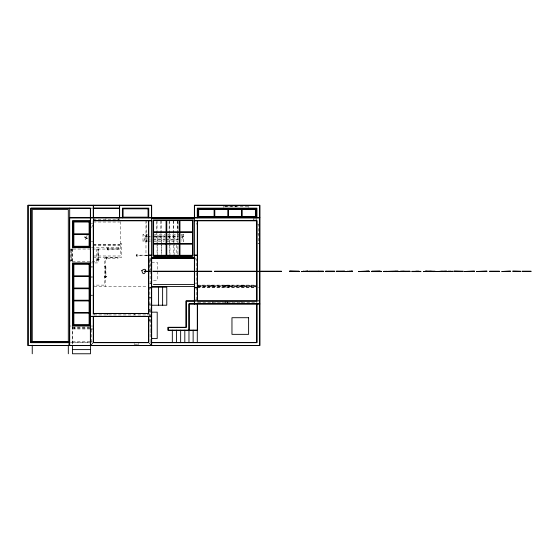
<?xml version="1.0" encoding="UTF-8"?>
<svg xmlns="http://www.w3.org/2000/svg" width="559" height="559" viewBox="0 0 559 559"><rect width="100%" height="100%" fill="white"/><g stroke="black" fill="none" stroke-linecap="round" stroke-linejoin="round"><path stroke-width="0.42" stroke-dasharray="2.79 2.1" d="M146.29 235.598L146.276 235.004M147.003 240.922L146.192 241.313L146.185 221.42M197.711 302.454L198.138 301.811M227.527 302.454L227.96 301.811M85.066 237.296L85.758 237.484M86.345 237.854L86.918 238.246M86.799 235.681L84.654 239.399L85.254 239.741L87.826 235.283M91.522 227.499L93.234 224.529M196.356 223.279L196.349 224.285M147.653 241.362L142.992 241.362L143.432 240.922M143.942 240.412L144.383 239.972L144.383 235.954L143.942 235.514M180.906 235.954L182.597 235.598M183.191 235.004L183.632 234.563L183.632 241.362L181.186 241.362M182.262 235.933L182.241 239.972L182.681 240.412M182.681 237.526L180.906 237.959M183.191 237.016L183.632 236.576L180.906 236.576M146.751 240.412L147.464 239.972M196.398 300.442L195.629 300.595M196.398 300.861L195.629 301.008M257.818 287.682L258.586 287.529M195.629 287.116L196.398 287.27M195.629 287.529L196.398 287.682M258.586 300.595L257.818 300.442M247.917 206.753L224.334 206.753L224.334 206.201L236.471 206.201L236.471 206.753M91.194 208.144L92.577 208.144M253.465 218.96L256.239 218.96M93.276 219.24L119.626 219.24M93.276 222.014L119.626 222.014M91.194 223.397L92.577 223.397M257.762 224.096L258.314 224.096L258.314 243.507M257.762 224.788L258.314 224.788M257.762 233.452L258.314 233.452M257.762 234.151L258.314 234.151M142.992 241.362L142.992 234.563L147.639 234.563M154.361 234.563L165.122 234.563M167.812 234.563L178.573 234.563M180.906 234.563L183.632 234.563M147.639 235.954L144.292 235.863M152.907 235.954L178.573 235.954M148.61 236.226L150.329 236.226M152.907 236.226L177.874 236.226M147.946 236.576C143.349 235.101 143.349 239.441 147.946 237.959M149.386 236.576L150.105 236.576M154.473 236.576L165.184 236.576M167.861 236.576L178.58 236.576M149.386 237.959L150.105 237.959M153.257 237.959L165.806 237.959M167.679 237.959L178.293 237.959M153.327 239.692L165.108 239.692M165.967 239.692L178.293 239.692M144.383 239.972L147.38 239.972M148.75 239.972L150.469 239.972M152.907 239.972L165.394 239.972M165.967 239.972L178.293 239.972M181.186 239.972L182.241 239.972M91.194 241.432L93.276 241.432M149.015 241.362L150.378 241.362M153.432 241.362L164.192 241.362M166.715 241.362L177.643 241.362M120.318 243.507L121.708 243.507L121.708 257.378L105.756 257.378L105.756 286.501M257.622 243.507L259.013 243.507M93.304 244.688L120.29 244.688M93.304 244.898L120.29 244.898M93.276 245.59L120.318 245.59M91.48 247.672L119.626 247.672L119.626 249.055L72.467 249.055M70.392 249.055L71.776 249.055L71.776 261.542L70.392 261.542M70.392 249.754L71.776 249.754M70.804 250.446L71.363 250.446M147.758 255.163L136.214 255.163L136.158 255.575L148.582 255.575M148.61 255.295L145.976 255.295L145.976 220.623M93.276 255.994L120.318 255.994L120.318 220.623M93.276 257.378L104.372 257.378L104.372 285.118L94.129 285.118M105.896 257.797L106.308 257.797M149.581 258.768L150.133 258.768M195.629 258.768L196.181 258.768L196.181 283.727L195.629 283.727M149.581 259.46L150.133 259.46M195.629 259.46L196.181 259.46M97.853 259.572L97.853 259.984M97.853 259.711C96.539 260.256 97.315 257.531 97.245 259.579M98.265 259.711C99.6 258.607 99.586 259.621 98.265 259.844M97.853 259.844L97.189 259.746M70.804 260.152L71.363 260.152M98.056 260.208L98.265 249.223L97.853 249.223L98.056 260.263M96.742 260.431L98.125 260.431M70.392 260.843L71.776 260.843M72.467 261.542L96.742 261.542L96.742 249.055M151.664 262.234L157.212 262.234L157.205 280.262L153.243 280.262M91.285 262.926L93.849 262.926M94.709 262.926L98.125 262.926L98.125 249.055M104.372 266.252L105.756 266.252M91.194 266.391L92.577 266.391M91.194 267.09L92.577 267.09M91.194 276.796L92.577 276.796M105.476 276.768L105.476 277.187M105.896 276.768L105.896 277.187M105.476 276.908C104.128 275.769 104.177 276.887 105.476 277.047M105.896 276.908C107.244 275.776 107.195 276.873 105.896 277.047M91.194 277.488L92.577 277.488M104.372 277.627L105.756 277.627M195.629 283.036L196.181 283.036M149.442 283.385L150.832 283.385M197.292 285.118L256.93 285.118M197.984 285.81L256.239 285.81M198.676 286.299L224.334 286.299M229.882 286.299L255.54 286.299M197.984 286.369L225.032 286.369M229.19 286.369L256.239 286.369M94.108 286.501L147.017 286.501M197.432 286.501L256.93 286.501M149.442 287.2L150.832 287.2M194.518 287.2L196.6 287.2M197.292 287.2L256.93 287.2M194.378 287.333L196.67 287.333M197.432 287.333L256.791 287.333M150.413 287.543L149.861 287.543L149.861 304.536M149.442 287.892L150.832 287.892M195.629 287.892L196.181 287.892L196.181 300.372L195.629 300.372M149.861 288.584L150.413 288.584M195.629 288.584L196.181 288.584M91.194 295.117L92.577 295.117M91.194 295.809L92.577 295.809M149.861 297.458L150.413 297.458M149.442 297.807L150.832 297.807M195.629 299.68L196.181 299.68M194.518 300.931L196.705 300.931M257.657 300.931L259.844 300.931M194.518 301.063L197.292 301.063L197.292 302.454M258.314 301.063L256.93 301.063L256.93 302.454M197.984 302.454L256.239 302.454M149.861 303.837L150.413 303.837M149.861 303.963L149.861 304.375M149.442 304.536L150.832 304.536M149.442 305.228L150.832 305.228M149.581 309.386L150.133 309.386M93.968 314.934L148.058 314.934M149.581 320.482L150.133 320.482M150.133 321.173L149.581 321.173L149.581 308.694L150.133 308.694L150.133 341.982M69.693 326.03L71.084 326.03M91.194 326.03L92.577 326.03M72.467 327.071L90.502 327.071M72.467 327.763L89.643 327.763M72.467 328.804L90.362 328.804M91.194 328.804L92.577 328.804M72.607 328.944L90.362 328.944M91.194 329.496L92.577 329.496M72.467 341.283L90.502 341.283M91.194 341.982L92.577 341.982M72.607 342.534L90.362 342.534M70.56 342.674L90.502 342.674M134.88 344.267L137.654 344.267M85.024 237.372L85.625 237.715M86.226 238.064L86.827 238.407M256.085 301.811L256.511 302.454M224.879 301.811L225.305 302.454M183.611 241.341L183.191 240.922M142.992 234.563L143.432 235.004M256.239 218.548L256.239 219.932M255.54 286.369L255.54 285.258L242.368 285.258L242.368 286.369M253.465 218.548L253.465 219.932M248.608 206.061L248.608 207.452M243.06 285.258L243.06 286.369M242.019 302.454L242.019 301.902L212.203 301.902L212.203 302.454M241.67 286.369L241.67 285.258L212.546 285.258L212.546 286.369M241.327 301.902L241.327 302.454M240.978 285.258L240.978 286.369M235.779 206.201L235.779 206.753M229.882 285.81L229.882 286.369M229.19 285.118L229.19 286.501M228.638 286.501L228.638 287.333M228.498 285.118L228.498 287.2M227.806 285.118L227.806 286.501M227.806 301.902L227.806 302.454M227.108 285.258L227.108 285.81M227.108 301.902L227.108 302.454M226.416 285.118L226.416 286.501M226.416 301.902L226.416 302.454M225.724 285.118L225.724 287.2M225.584 286.501L225.584 287.333M225.584 301.063L225.584 302.524M225.032 206.201L225.032 206.753M225.032 285.118L225.032 286.501M224.334 285.81L224.334 286.369M223.642 206.061L223.642 207.452M213.245 285.258L213.245 286.369M212.895 301.902L212.895 302.454M211.854 286.369L211.854 285.258L198.676 285.258L198.676 286.369M211.162 285.258L211.162 286.369M178.014 221.49L178.014 230.161M178.014 233.627L178.014 239.692M177.874 220.623L177.874 230.937M177.874 231.768L177.874 254.429M177.462 220.903L177.462 235.954M176.49 245.038L176.49 254.443M174.128 237.959L174.128 255.023M173.716 220.623L173.716 255.295M173.297 220.903L173.297 237.959M169.971 237.959L169.971 255.023M169.552 220.623L169.552 255.295M169.139 221.49L169.139 237.959M161.649 237.959L161.649 254.429M161.23 220.623L161.23 255.295M160.817 220.903L160.817 237.959M157.484 237.959L157.484 255.023M157.072 220.623L157.072 255.295M156.653 221.49L156.653 237.959M150.133 270.898L150.133 258.419L149.581 258.419L149.581 271.597M150.133 271.248L150.133 283.727M150.071 259.46L150.071 270.081M150.071 309.386L150.071 320.482M147.366 314.382L147.366 314.934M138.346 343.366L138.346 344.756M136.682 255.163C137.821 253.807 136.689 253.842 136.543 255.163M136.682 255.575C137.821 256.93 136.689 256.888 136.543 255.575M134.88 314.382L134.88 314.934M134.188 314.382L134.188 314.934M134.188 343.366L134.188 344.756M118.934 217.849L118.934 219.24M118.403 247.672L118.403 249.055M118.235 218.548L118.235 219.932M117.544 218.681L117.544 219.24M116.852 218.681L116.852 219.24M107.894 249.195L107.475 249.195M107.838 314.382L107.838 314.934M107.754 248.783C108.886 247.427 107.789 247.476 107.614 248.783M107.754 249.195C108.858 250.53 107.845 250.516 107.614 249.195M107.139 314.382L107.139 314.934M107.035 247.672L107.035 249.055M106.308 258.209L105.896 258.209M106.175 257.797C107.307 256.441 106.189 256.49 106.035 257.797M106.175 258.209C107.307 259.565 106.189 259.516 106.035 258.209M106.105 218.681L106.105 219.24M105.406 218.681L105.406 219.24M94.66 314.382L94.66 314.934M93.968 217.849L93.968 219.932M93.276 218.548L93.276 219.932M91.676 329.496L91.676 341.982M74.899 328.874L74.899 328.461L74.2 328.461L74.2 328.874M74.689 327.763L74.689 328.461M74.41 327.763L74.41 328.461M72.607 326.722L72.607 345.588M72.467 248.364L72.467 262.926M72.467 326.03L72.467 345.448M72.335 249.132L72.335 262.15M71.363 249.754L71.363 260.843M70.804 249.754L70.804 260.843M68.31 342.674L68.31 345.448M84.905 236.743L84.556 237.344L84.919 237.547L85.261 236.946L84.905 236.743M87.064 237.987L86.722 238.588L87.078 238.798L87.428 238.197L87.064 237.987M118.235 248.783L107.195 248.986L118.235 249.195L118.235 248.783M118.075 257.797L105.644 257.797L105.7 258.209L118.075 258.209L118.075 257.797M105.896 266.419L105.476 266.419L105.476 277.46L105.896 277.404L105.896 266.419"/><path stroke-width="0.84" d="M92.556 343.387L92.144 343.806M91.334 344.61L91.634 344.316M93.276 208.144L119.626 208.144M93.409 208.283L119.486 208.283M259.844 217.717L69.561 217.717L69.561 345.588M259.704 217.849L69.693 217.849L69.693 345.448M151.524 218.548L194.518 218.548M90.502 220.623L72.467 220.623L72.467 247.672L90.502 247.672M151.524 220.623L93.276 220.623L93.276 314.242M194.518 220.623L256.93 220.623L256.93 301.063L197.292 301.063L197.292 220.623M151.524 220.763L93.409 220.763L93.409 313.41L148.61 313.41L148.61 220.763M194.518 220.763L256.791 220.763L256.791 300.931L197.432 300.931L197.432 220.763M148.61 255.163L151.524 255.163M194.518 255.163L197.432 255.163M148.75 255.295L151.524 255.295M194.518 255.295L197.292 255.295M153.606 256.895L166.086 256.895M166.778 256.895L179.264 256.895M179.956 256.895L192.436 256.895M151.524 257.378L194.518 257.378M151.524 258.069L194.518 258.069M150.832 258.209L195.21 258.209M90.502 262.926L72.467 262.926L72.467 326.03L90.502 326.03M144.285 271.185L147.464 271.185M149.519 271.185L150.231 271.185M153.005 271.185L193.603 271.185M195.657 271.185L196.37 271.185M198.424 271.185L211.749 271.185M214.523 271.185L255.617 271.185M257.881 271.185L258.524 271.185M260.787 271.185L281.498 271.185M299.037 271.185L289.506 271.185L299.037 271.464M308.561 271.185L323.416 271.185M325.624 271.185L334.596 271.185M336.315 271.185L344.658 271.185L344.617 271.604M371.868 271.185L380.274 271.185L371.868 271.464M400.44 271.185L409.405 271.185M415.84 271.185L418.754 271.185M435.007 271.185L425.224 271.185L435.007 271.464M448.101 271.185L450.882 271.185M463.166 271.185L453.838 271.185L463.166 271.464M489.656 271.185L499.453 271.185M520.499 271.185L512.645 271.185L520.499 271.464M522.085 271.185L531.05 271.185M299.149 271.325L289.611 271.325L299.149 271.604M308.666 271.325L323.521 271.325M325.736 271.325L334.722 271.325M336.42 271.325L344.77 271.325L336.42 271.604M371.847 271.325L381.643 271.325M383.914 271.325L386.828 271.325M411.864 271.325L420.871 271.325M144.285 271.464L147.464 271.464M149.519 271.464L150.231 271.464M153.005 271.464L193.603 271.464M195.657 271.464L196.37 271.464M198.424 271.464L211.749 271.464M214.523 271.464L255.617 271.464M257.881 271.464L258.524 271.464M260.787 271.464L281.498 271.464M308.561 271.464L323.416 271.464M325.624 271.464L334.596 271.464M336.315 271.464L344.658 271.464M400.44 271.464L409.405 271.464M415.84 271.464L418.754 271.464M448.101 271.464L450.882 271.464M489.656 271.464L499.453 271.464M522.085 271.464L531.05 271.464M308.666 271.604L323.521 271.604M325.736 271.604L334.722 271.604M371.847 271.604L381.643 271.604M383.914 271.604L386.828 271.604M411.864 271.604L420.871 271.604M150.832 283.595L151.664 283.595M153.418 284.426L193.673 284.475M151.524 286.501L194.518 286.501M151.524 287.2L166.778 287.2L166.778 305.228L151.524 305.228M150.832 287.333L151.664 287.333M194.378 287.333L195.21 287.333M150.832 298.017L151.664 298.017M195.21 300.931L186.056 300.931L186.056 327.281L168.028 327.281L168.028 330.327L197.432 330.327L197.432 303.837M194.518 301.063L186.196 301.063L186.196 327.42L168.168 327.42L168.168 330.194L197.292 330.194M259.704 303.837L188.97 303.837L188.97 342.674M259.844 303.977L189.11 303.977L189.11 330.327M150.832 308.142L151.664 308.142M151.664 312.16L157.212 312.16L157.212 338.516L151.664 338.516M93.276 313.55L148.75 313.55M90.502 316.324L151.524 316.324M90.362 316.464L151.664 316.464M150.832 322.012L151.664 322.012M150.832 325.89L151.664 325.89M150.832 328.944L151.664 328.944M150.832 332.829L151.664 332.829M30.864 341.563L69.693 341.563M30.864 342.255L69.693 342.255M31.004 342.534L69.693 342.534M150.832 342.534L256.791 342.534L256.791 303.837M69.693 342.674L30.864 342.674L30.864 208.144L90.502 208.144L90.502 353.77L72.467 353.77L72.467 345.448M151.524 342.674L256.93 342.674L256.93 303.837M72.467 349.606L90.502 349.606M149.882 343.806L149.463 343.387M150.308 344.232L150.832 344.756M194.518 287.333L194.532 300.931M426.517 271.185L426.433 271.604M395.863 271.185L395.87 271.604M366.914 271.185L366.851 271.604M352.058 271.185L352.093 271.604M349.452 271.185L349.459 271.604M347.272 271.185L347.286 271.604M318.364 271.185L318.469 271.604M307.289 271.185L307.401 271.604M303.565 271.185L303.67 271.604M303.334 271.185L303.446 271.604M256.93 217.849L256.93 208.144L197.292 208.144L197.292 217.849M197.292 303.837L197.292 342.674M194.518 303.837L194.518 205.37L259.704 205.37L259.704 345.448L28.09 345.448L28.09 205.37L151.524 205.37L151.524 345.448M194.378 218.548L194.378 205.23L259.844 205.23L259.844 345.588L27.95 345.588L27.95 205.23L151.664 205.23L151.664 218.548M194.378 257.378L194.378 303.977M193.134 330.194L193.134 342.674M184.812 330.194L184.812 342.674M180.648 330.194L180.648 342.674M176.49 330.194L176.49 342.674M172.326 330.194L172.326 342.674M162.62 287.2L162.62 305.228M158.456 287.2L158.456 305.228M151.664 257.378L151.664 345.588M148.75 217.849L148.75 208.144L122.4 208.144L122.4 217.849M148.75 220.623L148.75 314.242M148.75 316.324L148.75 342.674L93.276 342.674L93.276 316.324M148.61 316.324L148.61 342.534L93.409 342.534L93.409 316.324M119.626 205.37L119.626 217.849M119.486 205.23L119.486 217.717M93.409 205.23L93.409 217.717M93.276 205.37L93.276 217.849M90.362 345.588L90.362 208.283L31.004 208.283L31.004 342.674M69.693 208.144L69.693 217.689M68.31 341.801L68.31 209.527L32.247 209.527L32.247 341.801M68.31 345.231L68.31 353.77M32.247 345.231L32.247 353.77M141.846 270.535C143.537 279.8 149.539 265.106 141.846 270.535M148.058 208.835L123.092 208.835L123.092 217.158L148.058 217.158L148.058 208.835M256.239 208.835L197.984 208.835L197.984 217.158L256.239 217.158L256.239 208.835M214.111 209.527L198.676 209.527L198.676 216.466L214.111 216.466L214.111 209.527M227.806 209.527L214.803 209.527L214.803 216.466L227.806 216.466L227.806 209.527M241.502 209.527L228.498 209.527L228.498 216.466L241.502 216.466L241.502 209.527M255.54 209.527L242.194 209.527L242.194 216.466L255.54 216.466L255.54 209.527M193.134 219.932L152.907 219.932L152.907 255.994L193.134 255.994L193.134 219.932M166.086 220.623L153.606 220.623L153.606 231.719L166.086 231.719L166.086 220.623M179.264 220.623L166.778 220.623L166.778 231.719L179.264 231.719L179.264 220.623M192.436 220.623L179.956 220.623L179.956 231.719L192.436 231.719L192.436 220.623M89.803 221.322L73.166 221.322L73.166 246.98L89.803 246.98L89.803 221.322M89.112 222.014L73.858 222.014L73.858 233.802L89.112 233.802L89.112 222.014M166.086 232.411L153.606 232.411L153.606 243.507L166.086 243.507L166.086 232.411M179.264 232.411L166.778 232.411L166.778 243.507L179.264 243.507L179.264 232.411M192.436 232.411L179.956 232.411L179.956 243.507L192.436 243.507L192.436 232.411M89.112 234.494L73.858 234.494L73.858 246.281L89.112 246.281L89.112 234.494M166.086 244.206L153.606 244.206L153.606 255.295L166.086 255.295L166.086 244.206M179.264 244.206L166.778 244.206L166.778 255.295L179.264 255.295L179.264 244.206M192.436 244.206L179.956 244.206L179.956 255.295L192.436 255.295L192.436 244.206M89.803 263.617L73.166 263.617L73.166 325.338L89.803 325.338L89.803 263.617M89.112 264.316L73.858 264.316L73.858 275.825L89.112 275.825L89.112 264.316M307.688 271.185L301.56 271.464L307.688 271.185M352.38 271.185L345.665 271.464L352.38 271.185M368.996 271.185L358.773 271.464L368.996 271.185M398.036 271.185L383.355 271.464L398.036 271.185M446.592 271.185L437.522 271.464L446.592 271.185M474.5 271.185L464.354 271.464L474.5 271.185M486.931 271.185L476.575 271.464L486.931 271.185M510.465 271.185L501.877 271.464L510.465 271.185M307.792 271.325L301.664 271.604L307.792 271.325M352.484 271.325L345.769 271.604L352.484 271.325M369.101 271.325L358.885 271.604L369.101 271.325M404.22 271.325L392.446 271.604L404.22 271.325M410.103 271.325L405.107 271.604L410.103 271.325M431.331 271.325L423.387 271.604L431.331 271.325M442.365 271.325L433.26 271.604L442.365 271.325M452.902 271.325L444.957 271.604L452.902 271.325M89.112 276.516L73.858 276.516L73.858 288.032L89.112 288.032L89.112 276.516M89.112 288.724L73.858 288.724L73.858 300.232L89.112 300.232L89.112 288.724M89.112 300.931L73.858 300.931L73.858 312.439L89.112 312.439L89.112 300.931M89.112 313.131L73.858 313.131L73.858 324.646L89.112 324.646L89.112 313.131M248.608 317.708L231.964 317.708L231.964 334.352L248.608 334.352L248.608 317.708"/></g></svg>
